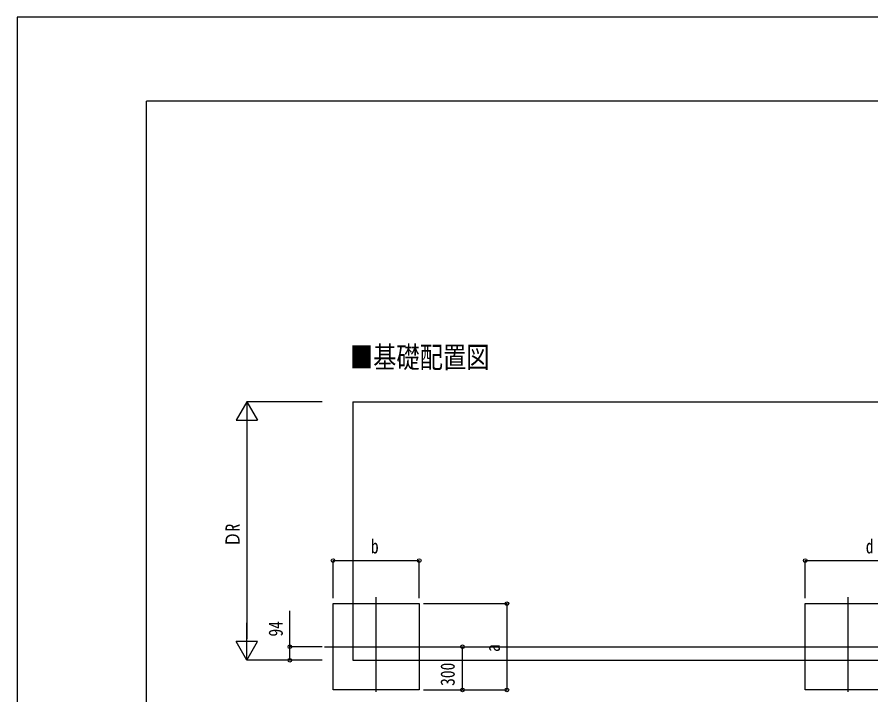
# Model space of a CAD drawing. Units: millimetres, scale not verified. Extents: x -12615 to 12615, y -8909 to 8911.
# Drawn here: x -12615 to -6669, y 4192 to 8911 of the extents above; entities that cross this region are included whole.
import ezdxf
from ezdxf.enums import TextEntityAlignment as Align

# ---------------------------------------------------------------- set-up
doc = ezdxf.new("R2010")
doc.units = ezdxf.units.MM
doc.header["$LTSCALE"] = 50
for name, color, linetype in [('0-2_USER1', 3, 'Continuous'), ('0-4_YKK_12', 2, 'Continuous'), ('0-5_YKK_A1', 4, 'Continuous'), ('0-6_YKK_D', 6, 'Continuous'), ('0-7_YKK_ZWAK', 7, 'Continuous')]:
    doc.layers.add(name, color=color, linetype=linetype)
doc.styles.add('ＭＳ ゴシック', font='')
doc.styles.get('ＭＳ ゴシック').set_extended_font_data('MS Gothic')

msp = doc.modelspace()

# ---------------------------------------------------------------- linework, layer by layer
at = {"layer": '0-4_YKK_12'}
for p, q in [((-10114.79, 4214.1), (-10114.79, 4871.74)), ((-6826.79, 4214.1), (-6826.79, 4871.74)), ((-10474.53, 4527.55), (-2803.29, 4527.55))]:
    msp.add_line(p, q, dxfattribs=at)
at = {"layer": '0-5_YKK_A1'}
for p, q in [((-10275.79, 6233.55), (-10275.79, 4433.55)), ((-10275.79, 6233.55), (-3062.79, 6233.55)), ((-10275.79, 4433.55), (-3062.79, 4433.55))]:
    msp.add_line(p, q, dxfattribs=at)
for points in [[(-10414.79, 4827.55), (-9814.79, 4827.55), (-9814.79, 4227.55), (-10414.79, 4227.55)], [(-7126.79, 4827.55), (-6211.79, 4828.55), (-6211.79, 4227.55), (-7126.79, 4227.55)]]:
    msp.add_lwpolyline(points, close=True, dxfattribs=at)
at = {"layer": '0-6_YKK_D'}
for p, q in [((-11014.79, 6233.55), (-11089.79, 6103.65)), ((-10490.88, 6233.55), (-11015.79, 6233.55)), ((-11014.79, 6233.55), (-10939.79, 6103.65)), ((-11014.79, 6233.55), (-11014.79, 5973.74)), ((-11089.79, 6103.65), (-10939.79, 6103.65)), ((-11014.79, 6083.55), (-11014.79, 4583.55)), ((-10414.79, 4864.97), (-10414.79, 5128.55)), ((-10414.79, 5127.55), (-9814.79, 5127.55)), ((-9814.79, 4864.97), (-9814.79, 5128.55)), ((-7126.79, 4864.97), (-7126.79, 5128.55)), ((-7126.79, 5127.55), (-6211.79, 5127.55)), ((-9784.79, 4827.55), (-9202.79, 4827.55)), ((-9203.79, 4827.55), (-9203.79, 4227.55)), ((-11014.79, 4433.55), (-11014.79, 4693.36)), ((-11014.79, 4433.55), (-11089.79, 4563.46)), ((-10939.79, 4563.46), (-11089.79, 4563.46)), ((-11014.79, 4433.55), (-10939.79, 4563.46)), ((-10490.88, 4527.55), (-10715.79, 4527.55)), ((-9784.79, 4527.55), (-9512.79, 4527.55)), ((-9513.79, 4227.55), (-9513.79, 4527.55)), ((-10490.88, 4433.55), (-11015.79, 4433.55)), ((-10490.88, 4433.55), (-10715.79, 4433.55)), ((-9784.79, 4227.55), (-9202.79, 4227.55)), ((-9784.79, 4227.55), (-9512.79, 4227.55))]:
    msp.add_line(p, q, dxfattribs=at)
msp.add_lwpolyline([(-10714.79, 4433.55), (-10714.79, 4527.55), (-10714.79, 4776.95)], dxfattribs=at)
for centre in [(-10414.79, 5127.55), (-9814.79, 5127.55), (-7126.79, 5127.55), (-9203.79, 4827.55), (-10714.79, 4527.55), (-9513.79, 4527.55), (-10714.79, 4433.55), (-9513.79, 4227.55), (-9203.79, 4227.55)]:
    msp.add_circle(centre, 12.75, dxfattribs=at)
at = {"layer": '0-7_YKK_ZWAK'}
for p in [(11685.46, 8325.6), (-11714.54, -7574.4)]:
    msp.add_line(p, (-11714.54, 8325.6), dxfattribs=at)
msp.add_lwpolyline([(-12614.6, -8909.4), (12615.4, -8909.4), (12615.4, 8910.6), (-12614.6, 8910.6)], close=True, dxfattribs=at)

# ---------------------------------------------------------------- texts
at = {"layer": '0-2_USER1', "style": 'ＭＳ ゴシック', "width": 0.8}
msp.add_text('■基礎配置図', height=148.5, dxfattribs=at).set_placement((-10297.39, 6424.05), align=Align.BOTTOM_LEFT)
at = {"layer": '0-6_YKK_D', "style": 'ＭＳ ゴシック', "width": 0.8}
for s, p in [('ＤR', (-11034.79, 5221.95)), ('94', (-10734.79, 4598.55)), ('a', (-9223.79, 4491.55)), ('300', (-9537.79, 4255.15))]:
    msp.add_text(s, height=98.97, rotation=90, dxfattribs=at).set_placement(p, align=Align.BOTTOM_LEFT)
for s, p in [('b', (-10150.79, 5147.55)), ('d', (-6705.29, 5147.55))]:
    msp.add_text(s, height=98.97, dxfattribs=at).set_placement(p, align=Align.BOTTOM_LEFT)

doc.saveas('drawing.dxf')
